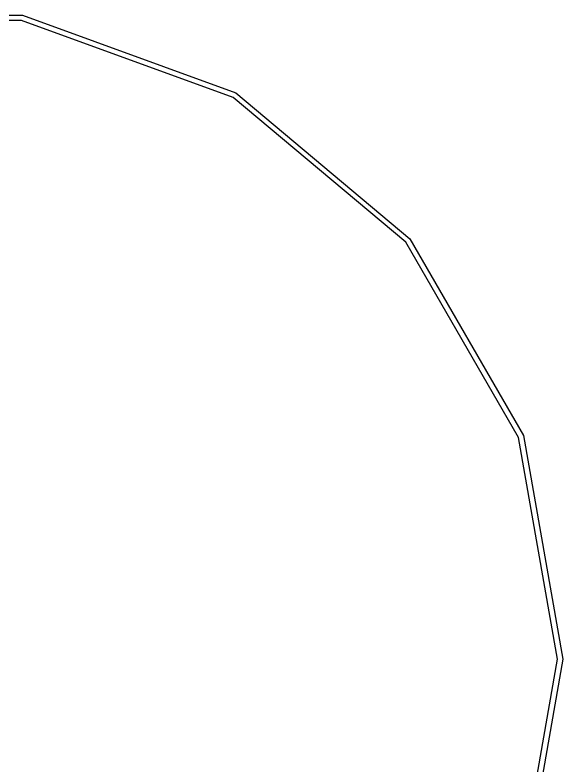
# Model space of a CAD drawing. Extents: x 83 to 195, y -153 to -41.
# Drawn here: x 175.58 to 195.35, y -133.57 to -106.51 of the extents above; entities that cross this region are included whole.
import ezdxf

# ---------------------------------------------------------------- set-up
doc = ezdxf.new("R2010")
doc.units = 0
doc.header["$MEASUREMENT"] = 0
doc.layers.add('BLACK', color=7, linetype='CONTINUOUS')

msp = doc.modelspace()

# ---------------------------------------------------------------- linework, layer by layer
at = {"layer": 'Black'}
for p, q in [((167.653, -106.509), (175.849, -106.509)), ((175.849, -106.509), (183.551, -109.313)), ((175.814, -106.706), (167.688, -106.706)), ((183.451, -109.486), (175.814, -106.706)), ((183.551, -109.313), (189.83, -114.581)), ((189.676, -114.71), (183.451, -109.486)), ((193.74, -121.748), (189.676, -114.71)), ((189.83, -114.581), (193.928, -121.679)), ((195.151, -129.751), (193.74, -121.748)), ((193.928, -121.679), (195.351, -129.751)), ((193.74, -137.754), (195.151, -129.751)), ((195.351, -129.751), (193.928, -137.823))]:
    msp.add_line(p, q, dxfattribs=at)

doc.saveas('drawing.dxf')
